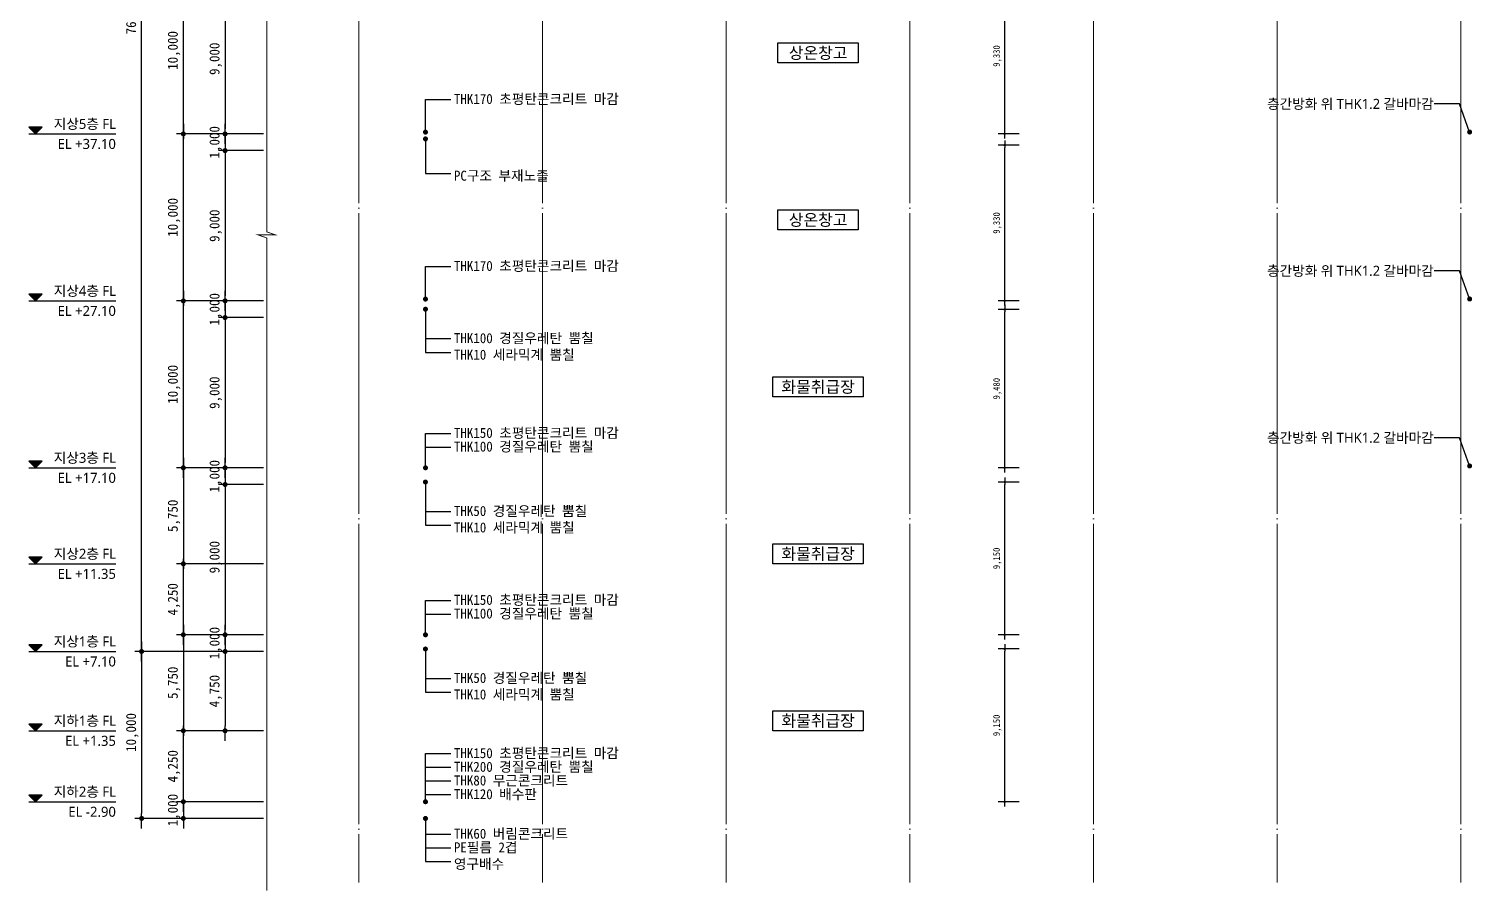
# Model space of a CAD drawing. Header units: inches. Extents: x -1307703 to -645498, y 230939 to 338158.
# Drawn here: x -1139686 to -1053233, y 231854 to 283499 of the extents above; entities that cross this region are included whole.
import ezdxf
from ezdxf.enums import TextEntityAlignment as Align

# ---------------------------------------------------------------- set-up
doc = ezdxf.new("R2010")
doc.units = ezdxf.units.IN
doc.header["$MEASUREMENT"] = 0
doc.linetypes.add('CEN', pattern=[62, 60, -1, 0, -1])
doc.layers.get('0').update_dxf_attribs({"linetype": 'CONTINUOUS'})
for name, color, linetype, lineweight in [('A-CNTL', 1, 'CEN', 15), ('A-DIMS', 7, 'CONTINUOUS', 25), ('A-MKXS-LEAD', 7, 'CONTINUOUS', 25), ('A-MKXS-TEXT1', 3, 'CONTINUOUS', 25), ('A-MKXX-NAME', 3, 'CONTINUOUS', 25), ('A-MKXX-SYMB', 7, 'CONTINUOUS', 25), ('A-XXXX-SYMB', 7, 'CONTINUOUS', 25), ('A-XXXX-TXT2', 3, 'CONTINUOUS', 25)]:
    doc.layers.add(name, color=color, linetype=linetype, lineweight=lineweight)
doc.layers.add('AA-MARK', color=1, linetype='CONTINUOUS')
doc.styles.add('HY울릉도L', font='')
doc.styles.add('돋움체', font='')
doc.styles.add('맑은고딕', font='malgun.ttf')
doc.styles.get('HY울릉도L').set_extended_font_data('HYwulM')
doc.styles.get('돋움체').set_extended_font_data('DotumChe')
doc.dimstyles.new('CDIM', dxfattribs={"dimtxt": 3, "dimasz": 1.5, "dimexe": 2, "dimexo": 1, "dimgap": 1, "dimtad": 1, "dimdec": 0, "dimrnd": 0.5, "dimzin": 0, "dimdsep": 32, "dimlunit": 6, "dimtxsty": 'HY울릉도L', "dimblk1": '_CIDOT', "dimblk2": '_CIDOT', "dimsah": 1, "dimcen": 5.5, "dimclrd": 2, "dimclre": 2, "dimclrt": 7, "dimadec": 0, "dimazin": 0, "dimtfac": 1, "dimtdec": 0, "dimtix": 1, "dimtmove": 2, "dimatfit": 1, "dimldrblk": '_CIDOT', "dimfxl": 1, "dimtolj": 1, "dimtzin": 0, "dimlwd": -1, "dimarcsym": 0})

# ---------------------------------------------------------------- blocks, each defined once
blk = doc.blocks.new('_CIDOT')
at = {"color": 0, "linetype": 'ByBlock'}
blk.add_line((2, 0), (-1, 0), dxfattribs=at)
at = {"color": 0, "linetype": 'ByBlock', "const_width": 0.5}
blk.add_lwpolyline([(-0.25, 0, 1), (0.25, 0, 1)], format="xyb", close=True, dxfattribs=at)
blk = doc.blocks.new('*D85')
at = {"layer": 'A-DIMS', "lineweight": -2, "transparency": 16777216}
for p, q in [((-1125633, 247208), (-1130833, 247208)), ((-1125633, 241458), (-1130833, 241458))]:
    blk.add_line(p, q, dxfattribs=at)
at = {"layer": 'A-DIMS', "transparency": 16777216}
blk.add_line((-1130433, 246908), (-1130433, 241758), dxfattribs=at)
at = {"layer": 'A-DIMS', "transparency": 16777216, "xscale": 300, "yscale": 300, "zscale": 300}
for p, rotation in [((-1130433, 247208), 90), ((-1130433, 241458), 270)]:
    blk.add_blockref('_CIDOT', p, dxfattribs=dict(at, rotation=rotation))
at = {"layer": 'A-DIMS', "color": 3, "transparency": 16777216, "insert": (-1130990, 244333), "char_height": 600, "attachment_point": 5, "rotation": 90, "style": '돋움체'}
blk.add_mtext('\\A1;5,750', dxfattribs=at)
blk = doc.blocks.new('*D86')
at = {"layer": 'A-DIMS', "lineweight": -2, "transparency": 16777216}
for p, q in [((-1125633, 251458), (-1130833, 251458)), ((-1125633, 247208), (-1130833, 247208))]:
    blk.add_line(p, q, dxfattribs=at)
at = {"layer": 'A-DIMS', "transparency": 16777216}
blk.add_line((-1130433, 247508), (-1130433, 251158), dxfattribs=at)
at = {"layer": 'A-DIMS', "transparency": 16777216, "xscale": 300, "yscale": 300, "zscale": 300}
for p, rotation in [((-1130433, 251458), 90), ((-1130433, 247208), 270)]:
    blk.add_blockref('_CIDOT', p, dxfattribs=dict(at, rotation=rotation))
at = {"layer": 'A-DIMS', "color": 3, "transparency": 16777216, "insert": (-1130990, 249333), "char_height": 600, "attachment_point": 5, "rotation": 90, "style": '돋움체'}
blk.add_mtext('\\A1;4,250', dxfattribs=at)
blk = doc.blocks.new('*D87')
at = {"layer": 'A-DIMS', "lineweight": -2, "transparency": 16777216}
for p, q in [((-1125633, 267208), (-1130833, 267208)), ((-1125633, 257208), (-1130833, 257208))]:
    blk.add_line(p, q, dxfattribs=at)
at = {"layer": 'A-DIMS', "transparency": 16777216}
blk.add_line((-1130433, 257508), (-1130433, 266908), dxfattribs=at)
at = {"layer": 'A-DIMS', "transparency": 16777216, "xscale": 300, "yscale": 300, "zscale": 300}
for p, rotation in [((-1130433, 267208), 90), ((-1130433, 257208), 270)]:
    blk.add_blockref('_CIDOT', p, dxfattribs=dict(at, rotation=rotation))
at = {"layer": 'A-DIMS', "color": 3, "transparency": 16777216, "insert": (-1130990, 262208), "char_height": 600, "attachment_point": 5, "rotation": 90, "style": '돋움체'}
blk.add_mtext('\\A1;10,000', dxfattribs=at)
blk = doc.blocks.new('*D88')
at = {"layer": 'A-DIMS', "lineweight": -2, "transparency": 16777216}
for p, q in [((-1125633, 277208), (-1130833, 277208)), ((-1125633, 267208), (-1130833, 267208))]:
    blk.add_line(p, q, dxfattribs=at)
at = {"layer": 'A-DIMS', "transparency": 16777216}
blk.add_line((-1130433, 267508), (-1130433, 276908), dxfattribs=at)
at = {"layer": 'A-DIMS', "transparency": 16777216, "xscale": 300, "yscale": 300, "zscale": 300}
for p, rotation in [((-1130433, 277208), 90), ((-1130433, 267208), 270)]:
    blk.add_blockref('_CIDOT', p, dxfattribs=dict(at, rotation=rotation))
at = {"layer": 'A-DIMS', "color": 3, "transparency": 16777216, "insert": (-1130990, 272208), "char_height": 600, "attachment_point": 5, "rotation": 90, "style": '돋움체'}
blk.add_mtext('\\A1;10,000', dxfattribs=at)
blk = doc.blocks.new('*D89')
at = {"layer": 'A-DIMS', "lineweight": -2, "transparency": 16777216}
for p, q in [((-1125633, 287208), (-1130833, 287208)), ((-1125633, 277208), (-1130833, 277208))]:
    blk.add_line(p, q, dxfattribs=at)
at = {"layer": 'A-DIMS', "transparency": 16777216}
blk.add_line((-1130433, 277508), (-1130433, 286908), dxfattribs=at)
at = {"layer": 'A-DIMS', "transparency": 16777216, "xscale": 300, "yscale": 300, "zscale": 300}
for p, rotation in [((-1130433, 287208), 90), ((-1130433, 277208), 270)]:
    blk.add_blockref('_CIDOT', p, dxfattribs=dict(at, rotation=rotation))
at = {"layer": 'A-DIMS', "color": 3, "transparency": 16777216, "insert": (-1130990, 282208), "char_height": 600, "attachment_point": 5, "rotation": 90, "style": '돋움체'}
blk.add_mtext('\\A1;10,000', dxfattribs=at)
blk = doc.blocks.new('*D92')
at = {"layer": 'A-DIMS', "lineweight": -2, "transparency": 16777216}
for p, q in [((-1125633, 322458), (-1133333, 322458)), ((-1125633, 246208), (-1133333, 246208))]:
    blk.add_line(p, q, dxfattribs=at)
at = {"layer": 'A-DIMS', "transparency": 16777216}
blk.add_line((-1132933, 246508), (-1132933, 322158), dxfattribs=at)
at = {"layer": 'A-DIMS', "transparency": 16777216, "xscale": 300, "yscale": 300, "zscale": 300}
for p, rotation in [((-1132933, 322458), 90), ((-1132933, 246208), 270)]:
    blk.add_blockref('_CIDOT', p, dxfattribs=dict(at, rotation=rotation))
at = {"layer": 'A-DIMS', "color": 3, "transparency": 16777216, "insert": (-1133490, 284333), "char_height": 600, "attachment_point": 5, "rotation": 90, "style": '돋움체'}
blk.add_mtext('\\A1;76,250', dxfattribs=at)
blk = doc.blocks.new('*D67')
at = {"layer": 'A-DIMS', "lineweight": -2, "transparency": 16777216}
for p, q in [((-1125633, 257208), (-1130833, 257208)), ((-1125633, 251458), (-1130833, 251458))]:
    blk.add_line(p, q, dxfattribs=at)
at = {"layer": 'A-DIMS', "transparency": 16777216}
blk.add_line((-1130433, 256908), (-1130433, 251758), dxfattribs=at)
at = {"layer": 'A-DIMS', "transparency": 16777216, "xscale": 300, "yscale": 300, "zscale": 300}
for p, rotation in [((-1130433, 257208), 90), ((-1130433, 251458), 270)]:
    blk.add_blockref('_CIDOT', p, dxfattribs=dict(at, rotation=rotation))
at = {"layer": 'A-DIMS', "color": 3, "transparency": 16777216, "insert": (-1130990, 254333), "char_height": 600, "attachment_point": 5, "rotation": 90, "style": '돋움체'}
blk.add_mtext('\\A1;5,750', dxfattribs=at)
blk = doc.blocks.new('*D68')
at = {"layer": 'A-DIMS', "lineweight": -2, "transparency": 16777216}
for p, q in [((-1125633, 241458), (-1130833, 241458)), ((-1125633, 237208), (-1130833, 237208))]:
    blk.add_line(p, q, dxfattribs=at)
at = {"layer": 'A-DIMS', "transparency": 16777216}
blk.add_line((-1130433, 237508), (-1130433, 241158), dxfattribs=at)
at = {"layer": 'A-DIMS', "transparency": 16777216, "xscale": 300, "yscale": 300, "zscale": 300}
for p, rotation in [((-1130433, 241458), 90), ((-1130433, 237208), 270)]:
    blk.add_blockref('_CIDOT', p, dxfattribs=dict(at, rotation=rotation))
at = {"layer": 'A-DIMS', "color": 3, "transparency": 16777216, "insert": (-1130990, 239333), "char_height": 600, "attachment_point": 5, "rotation": 90, "style": '돋움체'}
blk.add_mtext('\\A1;4,250', dxfattribs=at)
blk = doc.blocks.new('*D69')
at = {"layer": 'A-DIMS', "transparency": 16777216}
for p, q in [((-1130433, 237508), (-1130433, 237808)), ((-1130433, 237208), (-1130433, 236208)), ((-1130433, 235908), (-1130433, 235608))]:
    blk.add_line(p, q, dxfattribs=at)
at = {"layer": 'A-DIMS', "lineweight": -2, "transparency": 16777216}
for p, q in [((-1125633, 237208), (-1130833, 237208)), ((-1125633, 236208), (-1130833, 236208))]:
    blk.add_line(p, q, dxfattribs=at)
at = {"layer": 'A-DIMS', "transparency": 16777216, "xscale": 300, "yscale": 300, "zscale": 300}
for p, rotation in [((-1130433, 237208), 270), ((-1130433, 236208), 90)]:
    blk.add_blockref('_CIDOT', p, dxfattribs=dict(at, rotation=rotation))
at = {"layer": 'A-DIMS', "color": 3, "transparency": 16777216, "insert": (-1130990, 236708), "char_height": 600, "attachment_point": 5, "rotation": 90, "style": '돋움체'}
blk.add_mtext('\\A1;1,000', dxfattribs=at)
blk = doc.blocks.new('*D70')
at = {"layer": 'A-DIMS', "lineweight": -2, "transparency": 16777216}
for p, q in [((-1125633, 246208), (-1133333, 246208)), ((-1125633, 236208), (-1133333, 236208))]:
    blk.add_line(p, q, dxfattribs=at)
at = {"layer": 'A-DIMS', "transparency": 16777216}
blk.add_line((-1132933, 245908), (-1132933, 236508), dxfattribs=at)
at = {"layer": 'A-DIMS', "transparency": 16777216, "xscale": 300, "yscale": 300, "zscale": 300}
for p, rotation in [((-1132933, 246208), 90), ((-1132933, 236208), 270)]:
    blk.add_blockref('_CIDOT', p, dxfattribs=dict(at, rotation=rotation))
at = {"layer": 'A-DIMS', "color": 3, "transparency": 16777216, "insert": (-1133490, 241358), "char_height": 600, "attachment_point": 5, "rotation": 90, "style": '돋움체'}
blk.add_mtext('\\A1;10,000', dxfattribs=at)
blk = doc.blocks.new('*D80')
at = {"layer": 'A-DIMS', "lineweight": -2, "transparency": 16777216}
for p, q in [((-1125633, 286208), (-1128333, 286208)), ((-1125633, 277208), (-1128333, 277208))]:
    blk.add_line(p, q, dxfattribs=at)
at = {"layer": 'A-DIMS', "transparency": 16777216}
blk.add_line((-1127933, 285908), (-1127933, 277508), dxfattribs=at)
at = {"layer": 'A-DIMS', "transparency": 16777216, "xscale": 300, "yscale": 300, "zscale": 300}
for p, rotation in [((-1127933, 286208), 90), ((-1127933, 277208), 270)]:
    blk.add_blockref('_CIDOT', p, dxfattribs=dict(at, rotation=rotation))
at = {"layer": 'A-DIMS', "color": 3, "transparency": 16777216, "insert": (-1128490, 281708), "char_height": 600, "attachment_point": 5, "rotation": 90, "style": '돋움체'}
blk.add_mtext('\\A1;9,000', dxfattribs=at)
blk = doc.blocks.new('*D81')
at = {"layer": 'A-DIMS', "transparency": 16777216}
for p, q in [((-1127933, 277508), (-1127933, 277808)), ((-1127933, 277208), (-1127933, 276208)), ((-1127933, 275908), (-1127933, 275608))]:
    blk.add_line(p, q, dxfattribs=at)
at = {"layer": 'A-DIMS', "lineweight": -2, "transparency": 16777216}
for p, q in [((-1125633, 277208), (-1128333, 277208)), ((-1125633, 276208), (-1128333, 276208))]:
    blk.add_line(p, q, dxfattribs=at)
at = {"layer": 'A-DIMS', "transparency": 16777216, "xscale": 300, "yscale": 300, "zscale": 300}
for p, rotation in [((-1127933, 277208), 270), ((-1127933, 276208), 90)]:
    blk.add_blockref('_CIDOT', p, dxfattribs=dict(at, rotation=rotation))
at = {"layer": 'A-DIMS', "color": 3, "transparency": 16777216, "insert": (-1128490, 276708), "char_height": 600, "attachment_point": 5, "rotation": 90, "style": '돋움체'}
blk.add_mtext('\\A1;1,000', dxfattribs=at)
blk = doc.blocks.new('*D82')
at = {"layer": 'A-DIMS', "lineweight": -2, "transparency": 16777216}
for p, q in [((-1125633, 276208), (-1128333, 276208)), ((-1125633, 267208), (-1128333, 267208))]:
    blk.add_line(p, q, dxfattribs=at)
at = {"layer": 'A-DIMS', "transparency": 16777216}
blk.add_line((-1127933, 275908), (-1127933, 267508), dxfattribs=at)
at = {"layer": 'A-DIMS', "transparency": 16777216, "xscale": 300, "yscale": 300, "zscale": 300}
for p, rotation in [((-1127933, 276208), 90), ((-1127933, 267208), 270)]:
    blk.add_blockref('_CIDOT', p, dxfattribs=dict(at, rotation=rotation))
at = {"layer": 'A-DIMS', "color": 3, "transparency": 16777216, "insert": (-1128490, 271708), "char_height": 600, "attachment_point": 5, "rotation": 90, "style": '돋움체'}
blk.add_mtext('\\A1;9,000', dxfattribs=at)
blk = doc.blocks.new('*D83')
at = {"layer": 'A-DIMS', "lineweight": -2, "transparency": 16777216}
for p, q in [((-1125633, 267208), (-1128333, 267208)), ((-1125633, 266208), (-1128333, 266208))]:
    blk.add_line(p, q, dxfattribs=at)
at = {"layer": 'A-DIMS', "transparency": 16777216}
for p, q in [((-1127933, 267508), (-1127933, 267808)), ((-1127933, 267208), (-1127933, 266208)), ((-1127933, 265908), (-1127933, 265608))]:
    blk.add_line(p, q, dxfattribs=at)
at = {"layer": 'A-DIMS', "transparency": 16777216, "xscale": 300, "yscale": 300, "zscale": 300}
for p, rotation in [((-1127933, 267208), 270), ((-1127933, 266208), 90)]:
    blk.add_blockref('_CIDOT', p, dxfattribs=dict(at, rotation=rotation))
at = {"layer": 'A-DIMS', "color": 3, "transparency": 16777216, "insert": (-1128490, 266708), "char_height": 600, "attachment_point": 5, "rotation": 90, "style": '돋움체'}
blk.add_mtext('\\A1;1,000', dxfattribs=at)
blk = doc.blocks.new('*D84')
at = {"layer": 'A-DIMS', "lineweight": -2, "transparency": 16777216}
for p, q in [((-1125633, 266208), (-1128333, 266208)), ((-1125633, 257208), (-1128333, 257208))]:
    blk.add_line(p, q, dxfattribs=at)
at = {"layer": 'A-DIMS', "transparency": 16777216}
blk.add_line((-1127933, 265908), (-1127933, 257508), dxfattribs=at)
at = {"layer": 'A-DIMS', "transparency": 16777216, "xscale": 300, "yscale": 300, "zscale": 300}
for p, rotation in [((-1127933, 266208), 90), ((-1127933, 257208), 270)]:
    blk.add_blockref('_CIDOT', p, dxfattribs=dict(at, rotation=rotation))
at = {"layer": 'A-DIMS', "color": 3, "transparency": 16777216, "insert": (-1128490, 261708), "char_height": 600, "attachment_point": 5, "rotation": 90, "style": '돋움체'}
blk.add_mtext('\\A1;9,000', dxfattribs=at)
blk = doc.blocks.new('*D71')
at = {"layer": 'A-DIMS', "transparency": 16777216}
for p, q in [((-1127933, 257508), (-1127933, 257808)), ((-1127933, 257208), (-1127933, 256208)), ((-1127933, 255908), (-1127933, 255608))]:
    blk.add_line(p, q, dxfattribs=at)
at = {"layer": 'A-DIMS', "lineweight": -2, "transparency": 16777216}
for p, q in [((-1125633, 257208), (-1128333, 257208)), ((-1125633, 256208), (-1128333, 256208))]:
    blk.add_line(p, q, dxfattribs=at)
at = {"layer": 'A-DIMS', "transparency": 16777216, "xscale": 300, "yscale": 300, "zscale": 300}
for p, rotation in [((-1127933, 257208), 270), ((-1127933, 256208), 90)]:
    blk.add_blockref('_CIDOT', p, dxfattribs=dict(at, rotation=rotation))
at = {"layer": 'A-DIMS', "color": 3, "transparency": 16777216, "insert": (-1128490, 256708), "char_height": 600, "attachment_point": 5, "rotation": 90, "style": '돋움체'}
blk.add_mtext('\\A1;1,000', dxfattribs=at)
blk = doc.blocks.new('*D72')
at = {"layer": 'A-DIMS', "lineweight": -2, "transparency": 16777216}
for p, q in [((-1125633, 256208), (-1128333, 256208)), ((-1125633, 247208), (-1128333, 247208))]:
    blk.add_line(p, q, dxfattribs=at)
at = {"layer": 'A-DIMS', "transparency": 16777216}
blk.add_line((-1127933, 255908), (-1127933, 247508), dxfattribs=at)
at = {"layer": 'A-DIMS', "transparency": 16777216, "xscale": 300, "yscale": 300, "zscale": 300}
for p, rotation in [((-1127933, 256208), 90), ((-1127933, 247208), 270)]:
    blk.add_blockref('_CIDOT', p, dxfattribs=dict(at, rotation=rotation))
at = {"layer": 'A-DIMS', "color": 3, "transparency": 16777216, "insert": (-1128490, 251858), "char_height": 600, "attachment_point": 5, "rotation": 90, "style": '돋움체'}
blk.add_mtext('\\A1;9,000', dxfattribs=at)
blk = doc.blocks.new('*D73')
at = {"layer": 'A-DIMS', "transparency": 16777216}
for p, q in [((-1127933, 247508), (-1127933, 247808)), ((-1127933, 247208), (-1127933, 246208)), ((-1127933, 245908), (-1127933, 245608))]:
    blk.add_line(p, q, dxfattribs=at)
at = {"layer": 'A-DIMS', "lineweight": -2, "transparency": 16777216}
for p, q in [((-1125633, 247208), (-1128333, 247208)), ((-1125633, 246208), (-1128333, 246208))]:
    blk.add_line(p, q, dxfattribs=at)
at = {"layer": 'A-DIMS', "transparency": 16777216, "xscale": 300, "yscale": 300, "zscale": 300}
for p, rotation in [((-1127933, 247208), 270), ((-1127933, 246208), 90)]:
    blk.add_blockref('_CIDOT', p, dxfattribs=dict(at, rotation=rotation))
at = {"layer": 'A-DIMS', "color": 3, "transparency": 16777216, "insert": (-1128490, 246708), "char_height": 600, "attachment_point": 5, "rotation": 90, "style": '돋움체'}
blk.add_mtext('\\A1;1,000', dxfattribs=at)
blk = doc.blocks.new('*D74')
at = {"layer": 'A-DIMS', "lineweight": -2, "transparency": 16777216}
for p, q in [((-1125633, 246208), (-1128333, 246208)), ((-1125633, 241458), (-1128333, 241458))]:
    blk.add_line(p, q, dxfattribs=at)
at = {"layer": 'A-DIMS', "transparency": 16777216}
blk.add_line((-1127933, 245908), (-1127933, 241758), dxfattribs=at)
at = {"layer": 'A-DIMS', "transparency": 16777216, "xscale": 300, "yscale": 300, "zscale": 300}
for p, rotation in [((-1127933, 246208), 90), ((-1127933, 241458), 270)]:
    blk.add_blockref('_CIDOT', p, dxfattribs=dict(at, rotation=rotation))
at = {"layer": 'A-DIMS', "color": 3, "transparency": 16777216, "insert": (-1128490, 243833), "char_height": 600, "attachment_point": 5, "rotation": 90, "style": '돋움체'}
blk.add_mtext('\\A1;4,750', dxfattribs=at)
blk = doc.blocks.new('*D197')
at = {"layer": 'A-DIMS', "lineweight": -2, "transparency": 16777216}
for p, q in [((-1080363, 286538), (-1081634, 286538)), ((-1080363, 277208), (-1081634, 277208))]:
    blk.add_line(p, q, dxfattribs=at)
at = {"layer": 'A-DIMS', "transparency": 16777216}
blk.add_line((-1081234, 277348), (-1081234, 286398), dxfattribs=at)
at = {"layer": 'A-DIMS', "transparency": 16777216, "xscale": 140, "yscale": 140, "zscale": 140}
for p, rotation in [((-1081234, 286538), 90), ((-1081234, 277208), 270)]:
    blk.add_blockref('_CIDOT', p, dxfattribs=dict(at, rotation=rotation))
at = {"layer": 'A-DIMS', "color": 3, "transparency": 16777216, "insert": (-1081672, 281873), "char_height": 400, "attachment_point": 5, "rotation": 90, "style": '돋움체'}
blk.add_mtext('\\A1;9,330', dxfattribs=at)
blk = doc.blocks.new('*D198')
at = {"layer": 'A-DIMS', "lineweight": -2, "transparency": 16777216}
for p, q in [((-1080363, 276538), (-1081634, 276538)), ((-1080363, 267208), (-1081634, 267208))]:
    blk.add_line(p, q, dxfattribs=at)
at = {"layer": 'A-DIMS', "transparency": 16777216}
blk.add_line((-1081234, 267348), (-1081234, 276398), dxfattribs=at)
at = {"layer": 'A-DIMS', "transparency": 16777216, "xscale": 140, "yscale": 140, "zscale": 140}
for p, rotation in [((-1081234, 276538), 90), ((-1081234, 267208), 270)]:
    blk.add_blockref('_CIDOT', p, dxfattribs=dict(at, rotation=rotation))
at = {"layer": 'A-DIMS', "color": 3, "transparency": 16777216, "insert": (-1081672, 271873), "char_height": 400, "attachment_point": 5, "rotation": 90, "style": '돋움체'}
blk.add_mtext('\\A1;9,330', dxfattribs=at)
blk = doc.blocks.new('*D199')
at = {"layer": 'A-DIMS', "lineweight": -2, "transparency": 16777216}
for p, q in [((-1080363, 266688), (-1081634, 266688)), ((-1080363, 257208), (-1081634, 257208))]:
    blk.add_line(p, q, dxfattribs=at)
at = {"layer": 'A-DIMS', "transparency": 16777216}
blk.add_line((-1081234, 257348), (-1081234, 266548), dxfattribs=at)
at = {"layer": 'A-DIMS', "transparency": 16777216, "xscale": 140, "yscale": 140, "zscale": 140}
for p, rotation in [((-1081234, 266688), 90), ((-1081234, 257208), 270)]:
    blk.add_blockref('_CIDOT', p, dxfattribs=dict(at, rotation=rotation))
at = {"layer": 'A-DIMS', "color": 3, "transparency": 16777216, "insert": (-1081672, 261948), "char_height": 400, "attachment_point": 5, "rotation": 90, "style": '돋움체'}
blk.add_mtext('\\A1;9,480', dxfattribs=at)
blk = doc.blocks.new('*D200')
at = {"layer": 'A-DIMS', "lineweight": -2, "transparency": 16777216}
for p, q in [((-1080363, 256358), (-1081634, 256358)), ((-1080363, 247208), (-1081634, 247208))]:
    blk.add_line(p, q, dxfattribs=at)
at = {"layer": 'A-DIMS', "transparency": 16777216}
blk.add_line((-1081234, 247348), (-1081234, 256218), dxfattribs=at)
at = {"layer": 'A-DIMS', "transparency": 16777216, "xscale": 140, "yscale": 140, "zscale": 140}
for p, rotation in [((-1081234, 256358), 90), ((-1081234, 247208), 270)]:
    blk.add_blockref('_CIDOT', p, dxfattribs=dict(at, rotation=rotation))
at = {"layer": 'A-DIMS', "color": 3, "transparency": 16777216, "insert": (-1081672, 251783), "char_height": 400, "attachment_point": 5, "rotation": 90, "style": '돋움체'}
blk.add_mtext('\\A1;9,150', dxfattribs=at)
blk = doc.blocks.new('*D201')
at = {"layer": 'A-DIMS', "lineweight": -2, "transparency": 16777216}
for p, q in [((-1080363, 246358), (-1081634, 246358)), ((-1080363, 237208), (-1081634, 237208))]:
    blk.add_line(p, q, dxfattribs=at)
at = {"layer": 'A-DIMS', "transparency": 16777216}
blk.add_line((-1081234, 237348), (-1081234, 246218), dxfattribs=at)
at = {"layer": 'A-DIMS', "transparency": 16777216, "xscale": 140, "yscale": 140, "zscale": 140}
for p, rotation in [((-1081234, 246358), 90), ((-1081234, 237208), 270)]:
    blk.add_blockref('_CIDOT', p, dxfattribs=dict(at, rotation=rotation))
at = {"layer": 'A-DIMS', "color": 3, "transparency": 16777216, "insert": (-1081672, 241783), "char_height": 400, "attachment_point": 5, "rotation": 90, "style": '돋움체'}
blk.add_mtext('\\A1;9,150', dxfattribs=at)

msp = doc.modelspace()

# ---------------------------------------------------------------- hatches: boundary and pattern name
at = {"layer": 'A-XXXX-SYMB'}
for points in [[(-1139286.2, 277208.1), (-1138886.2, 277608.1), (-1139686.2, 277608.1)], [(-1139286.2, 267208.1), (-1138886.2, 267608.1), (-1139686.2, 267608.1)], [(-1139286.2, 257208.1), (-1138886.2, 257608.1), (-1139686.2, 257608.1)], [(-1139286.2, 251458.1), (-1138886.2, 251858.1), (-1139686.2, 251858.1)], [(-1139286.2, 246208.1), (-1138886.2, 246608.1), (-1139686.2, 246608.1)], [(-1139286.2, 241458.1), (-1138886.2, 241858.1), (-1139686.2, 241858.1)], [(-1139286.2, 237208.1), (-1138886.2, 237608.1), (-1139686.2, 237608.1)]]:
    msp.add_hatch(color=256, dxfattribs=at).paths.add_polyline_path(points)

# ---------------------------------------------------------------- linework, layer by layer
at = {"layer": 'A-CNTL', "ltscale": 300}
for p, q in [((-1119912.3, 328258.1), (-1119912.3, 232379.2)), ((-1108912.3, 328258.1), (-1108912.3, 232379.2)), ((-1097912.3, 328258.1), (-1097912.3, 232379.2)), ((-1086912.3, 328258.1), (-1086912.3, 232379.2)), ((-1075912.3, 328258.1), (-1075912.3, 232379.2)), ((-1064912.3, 328258.1), (-1064912.3, 232379.2)), ((-1053912.3, 328258.1), (-1053912.3, 232379.2))]:
    msp.add_line(p, q, dxfattribs=at)
at = {"layer": 'A-MKXS-LEAD'}
for p, q in [((-1115929.4, 277314.9), (-1115929.4, 279271.2)), ((-1115929.4, 279271.2), (-1114412.3, 279271.2)), ((-1053985.3, 279008), (-1055502.4, 279008)), ((-1053382.8, 277320.7), (-1053985.3, 279008)), ((-1115929.4, 276908.1), (-1115929.4, 274844.9)), ((-1115929.4, 274844.9), (-1114412.3, 274844.9)), ((-1115929.4, 267314.9), (-1115929.4, 269271.2)), ((-1115929.4, 269271.2), (-1114412.3, 269271.2)), ((-1053985.3, 269008), (-1055502.4, 269008)), ((-1053382.8, 267320.7), (-1053985.3, 269008)), ((-1115929.4, 266708.1), (-1115929.4, 264125.4)), ((-1115929.4, 264944.9), (-1114412.3, 264944.9)), ((-1115929.4, 264125.4), (-1114412.3, 264125.4)), ((-1115929.4, 257208.1), (-1115929.4, 259271.2)), ((-1115929.4, 259271.2), (-1114412.3, 259271.2)), ((-1053985.3, 259008), (-1055502.4, 259008)), ((-1053382.8, 257320.7), (-1053985.3, 259008)), ((-1115929.4, 258451.7), (-1114412.3, 258451.7)), ((-1115929.4, 256358.1), (-1115929.4, 253775.4)), ((-1115929.4, 254594.9), (-1114412.3, 254594.9)), ((-1115929.4, 253775.4), (-1114412.3, 253775.4)), ((-1115929.4, 247208.1), (-1115929.4, 249271.2)), ((-1115929.4, 249271.2), (-1114412.3, 249271.2)), ((-1115929.4, 248451.7), (-1114412.3, 248451.7)), ((-1115929.4, 246358.1), (-1115929.4, 243775.4)), ((-1115929.4, 244594.9), (-1114412.3, 244594.9)), ((-1115929.4, 243775.4), (-1114412.3, 243775.4)), ((-1115929.4, 237208.1), (-1115929.4, 240090.7)), ((-1115929.4, 240090.7), (-1114412.3, 240090.7)), ((-1115929.4, 239271.2), (-1114412.3, 239271.2)), ((-1115929.4, 238451.7), (-1114412.3, 238451.7)), ((-1115929.4, 237632.2), (-1114412.3, 237632.2)), ((-1115929.4, 236208.1), (-1115929.4, 233625.4)), ((-1115929.4, 235264.4), (-1114412.3, 235264.4)), ((-1115929.4, 234444.9), (-1114412.3, 234444.9)), ((-1115929.4, 233625.4), (-1114412.3, 233625.4))]:
    msp.add_line(p, q, dxfattribs=at)
at = {"layer": 'A-MKXS-LEAD', "const_width": 150}
for points in [[(-1115929.4, 277239.9, -1), (-1115929.4, 277389.9, -1)], [(-1115929.4, 276983.1, 1), (-1115929.4, 276833.1, 1)], [(-1053382.8, 277245.7, 1), (-1053382.8, 277395.7, 1)], [(-1115929.4, 267239.9, -1), (-1115929.4, 267389.9, -1)], [(-1053382.8, 267245.7, 1), (-1053382.8, 267395.7, 1)], [(-1115929.4, 266783.1, 1), (-1115929.4, 266633.1, 1)], [(-1115929.4, 257133.1, -1), (-1115929.4, 257283.1, -1)], [(-1053382.8, 257245.7, 1), (-1053382.8, 257395.7, 1)], [(-1115929.4, 256433.1, 1), (-1115929.4, 256283.1, 1)], [(-1115929.4, 247133.1, -1), (-1115929.4, 247283.1, -1)], [(-1115929.4, 246433.1, 1), (-1115929.4, 246283.1, 1)], [(-1115929.4, 237133.1, -1), (-1115929.4, 237283.1, -1)], [(-1115929.4, 236283.1, 1), (-1115929.4, 236133.1, 1)]]:
    msp.add_lwpolyline(points, format="xyb", close=True, dxfattribs=at)
at = {"layer": 'A-MKXX-SYMB'}
for points in [[(-1090012.3, 281458.1), (-1094812.3, 281458.1), (-1094812.3, 282658.1), (-1090012.3, 282658.1)], [(-1090012.3, 271458.1), (-1094812.3, 271458.1), (-1094812.3, 272658.1), (-1090012.3, 272658.1)], [(-1089712.3, 261458.1), (-1095112.3, 261458.1), (-1095112.3, 262658.1), (-1089712.3, 262658.1)], [(-1089712.3, 251458.1), (-1095112.3, 251458.1), (-1095112.3, 252658.1), (-1089712.3, 252658.1)], [(-1089712.3, 241458.1), (-1095112.3, 241458.1), (-1095112.3, 242658.1), (-1089712.3, 242658.1)]]:
    msp.add_lwpolyline(points, close=True, dxfattribs=at)
at = {"layer": 'A-XXXX-SYMB'}
for p, q in [((-1139686.2, 277608.1), (-1139286.2, 277208.1)), ((-1138886.2, 277608.1), (-1139686.2, 277608.1)), ((-1139286.2, 277208.1), (-1138886.2, 277608.1)), ((-1139686.2, 277208.1), (-1134472.9, 277208.1)), ((-1139686.2, 267608.1), (-1139286.2, 267208.1)), ((-1138886.2, 267608.1), (-1139686.2, 267608.1)), ((-1139686.2, 267208.1), (-1134472.9, 267208.1)), ((-1139286.2, 267208.1), (-1138886.2, 267608.1)), ((-1139686.2, 257608.1), (-1139286.2, 257208.1)), ((-1138886.2, 257608.1), (-1139686.2, 257608.1)), ((-1139686.2, 257208.1), (-1134472.9, 257208.1)), ((-1139286.2, 257208.1), (-1138886.2, 257608.1)), ((-1139686.2, 251858.1), (-1139286.2, 251458.1)), ((-1138886.2, 251858.1), (-1139686.2, 251858.1)), ((-1139286.2, 251458.1), (-1138886.2, 251858.1)), ((-1139686.2, 251458.1), (-1134472.9, 251458.1)), ((-1139686.2, 246608.1), (-1139286.2, 246208.1)), ((-1138886.2, 246608.1), (-1139686.2, 246608.1)), ((-1139286.2, 246208.1), (-1138886.2, 246608.1)), ((-1139686.2, 246208.1), (-1134472.9, 246208.1)), ((-1139686.2, 241858.1), (-1139286.2, 241458.1)), ((-1138886.2, 241858.1), (-1139686.2, 241858.1)), ((-1139686.2, 241458.1), (-1134472.9, 241458.1)), ((-1139286.2, 241458.1), (-1138886.2, 241858.1)), ((-1139686.2, 237608.1), (-1139286.2, 237208.1)), ((-1138886.2, 237608.1), (-1139686.2, 237608.1)), ((-1139686.2, 237208.1), (-1134472.9, 237208.1)), ((-1139286.2, 237208.1), (-1138886.2, 237608.1))]:
    msp.add_line(p, q, dxfattribs=at)
at = {"layer": 'AA-MARK', "const_width": 50}
msp.add_lwpolyline([(-1125432.2, 231879.2), (-1125432.2, 270975.5), (-1125954, 271158.1), (-1124911.7, 271158.1), (-1125432.8, 271340.6), (-1125432.8, 328258.1)], dxfattribs=at)

# ---------------------------------------------------------------- texts
at = {"layer": 'A-MKXS-TEXT1', "style": '돋움체'}
for s, p in [('THK170 초평탄콘크리트 마감', (-1114225.9, 279301.7)), ('PC구조 부재노출', (-1114225.9, 274705.2)), ('THK170 초평탄콘크리트 마감', (-1114225.9, 269301.7)), ('THK100 경질우레탄 뿜칠', (-1114225.9, 264975.4)), ('THK10 세라믹계 뿜칠', (-1114225.9, 263985.7)), ('THK150 초평탄콘크리트 마감', (-1114225.9, 259301.7)), ('THK100 경질우레탄 뿜칠', (-1114225.9, 258482.2)), ('THK50 경질우레탄 뿜칠', (-1114225.9, 254625.4)), ('THK10 세라믹계 뿜칠', (-1114225.9, 253635.7)), ('THK150 초평탄콘크리트 마감', (-1114225.9, 249301.7)), ('THK100 경질우레탄 뿜칠', (-1114225.9, 248482.2)), ('THK50 경질우레탄 뿜칠', (-1114225.9, 244625.4)), ('THK10 세라믹계 뿜칠', (-1114225.9, 243635.7)), ('THK150 초평탄콘크리트 마감', (-1114225.9, 240121.2)), ('THK200 경질우레탄 뿜칠', (-1114225.9, 239301.7)), ('THK80 무근콘크리트', (-1114225.9, 238482.2)), ('THK120 배수판', (-1114225.9, 237662.7)), ('THK60 버림콘크리트', (-1114225.9, 235294.9)), ('PE필름 2겹', (-1114225.9, 234475.4)), ('영구배수', (-1114225.9, 233485.7))]:
    msp.add_text(s, height=600, dxfattribs=at).set_placement(p, align=Align.MIDDLE_LEFT)
at = {"layer": 'A-MKXS-TEXT1', "style": '맑은고딕'}
for p in [(-1055529.7, 279008), (-1055529.7, 269008), (-1055529.7, 259008)]:
    msp.add_text('층간방화 위 THK1.2 갈바마감', height=600, dxfattribs=at).set_placement(p, align=Align.MIDDLE_RIGHT)
at = {"layer": 'A-MKXX-NAME', "style": '맑은고딕'}
for s, p in [('상온창고', (-1092412.3, 282058.1)), ('상온창고', (-1092412.3, 272058.1)), ('화물취급장', (-1092412.3, 262058.1)), ('화물취급장', (-1092412.3, 252058.1)), ('화물취급장', (-1092412.3, 242058.1))]:
    msp.add_text(s, height=700, dxfattribs=at).set_placement(p, align=Align.MIDDLE_CENTER)
at = {"layer": 'A-XXXX-TXT2', "style": '맑은고딕'}
for s, p in [('지상5층 FL', (-1134472.9, 277808.1)), ('EL +37.10', (-1134472.9, 276608.1)), ('지상4층 FL', (-1134472.9, 267808.1)), ('EL +27.10', (-1134472.9, 266608.1)), ('지상3층 FL', (-1134472.9, 257808.1)), ('EL +17.10', (-1134472.9, 256608.1)), ('지상2층 FL', (-1134472.9, 252058.1)), ('EL +11.35', (-1134472.9, 250858.1)), ('지상1층 FL', (-1134472.9, 246808.1)), ('EL +7.10', (-1134472.9, 245608.1)), ('지하1층 FL', (-1134472.9, 242058.1)), ('EL +1.35', (-1134472.9, 240858.1)), ('지하2층 FL', (-1134472.9, 237808.1)), ('EL -2.90', (-1134472.9, 236608.1))]:
    msp.add_text(s, height=600, dxfattribs=at).set_placement(p, align=Align.MIDDLE_RIGHT)

# ---------------------------------------------------------------- dimensions: what is measured, and where the dimension line sits
at = {"layer": 'A-DIMS'}
for base, p1, p2, angle, override, picture, middle in [((-1132932.8, 322458.1), (-1125432.8, 246208.1), (-1125432.8, 322458.1), 90, {"dimscale": 200, "dimtxsty": '돋움체', "dimclrd": 256, "dimclre": 256, "dimclrt": 3}, '*D92', (-1133490, 284333.1)), ((-1130432.8, 287208.1), (-1125432.8, 277208.1), (-1125432.8, 287208.1), 90, {"dimscale": 200, "dimtxsty": '돋움체', "dimclrd": 256, "dimclre": 256, "dimclrt": 3}, '*D89', (-1130990, 282208.1)), ((-1127932.8, 277208.1), (-1125432.8, 286208.1), (-1125432.8, 277208.1), 90, {"dimscale": 200, "dimtxsty": '돋움체', "dimclrd": 256, "dimclre": 256, "dimclrt": 3}, '*D80', (-1128490, 281708.1)), ((-1081233.5, 286538.1), (-1080163, 277208.1), (-1080163, 286538.1), 270, {"dimscale": 200, "dimtxt": 2, "dimasz": 0.7, "dimtxsty": '돋움체', "dimclrd": 256, "dimclre": 256, "dimclrt": 3}, '*D197', (-1081671.6, 281873.1)), ((-1130432.8, 277208.1), (-1125432.8, 267208.1), (-1125432.8, 277208.1), 90, {"dimscale": 200, "dimtxsty": '돋움체', "dimclrd": 256, "dimclre": 256, "dimclrt": 3}, '*D88', (-1130990, 272208.1)), ((-1127932.8, 276208.1), (-1125432.8, 277208.1), (-1125432.8, 276208.1), 90, {"dimscale": 200, "dimtxsty": '돋움체', "dimclrd": 256, "dimclre": 256, "dimclrt": 3}, '*D81', (-1128490, 276708.1)), ((-1127932.8, 267208.1), (-1125432.8, 276208.1), (-1125432.8, 267208.1), 90, {"dimscale": 200, "dimtxsty": '돋움체', "dimclrd": 256, "dimclre": 256, "dimclrt": 3}, '*D82', (-1128490, 271708.1)), ((-1081233.5, 276538.1), (-1080163, 267208.1), (-1080163, 276538.1), 270, {"dimscale": 200, "dimtxt": 2, "dimasz": 0.7, "dimtxsty": '돋움체', "dimclrd": 256, "dimclre": 256, "dimclrt": 3}, '*D198', (-1081671.6, 271873.1)), ((-1130432.8, 267208.1), (-1125432.8, 257208.1), (-1125432.8, 267208.1), 90, {"dimscale": 200, "dimtxsty": '돋움체', "dimclrd": 256, "dimclre": 256, "dimclrt": 3}, '*D87', (-1130990, 262208.1)), ((-1127932.8, 266208.1), (-1125432.8, 267208.1), (-1125432.8, 266208.1), 90, {"dimscale": 200, "dimtxsty": '돋움체', "dimclrd": 256, "dimclre": 256, "dimclrt": 3}, '*D83', (-1128490, 266708.1)), ((-1127932.8, 257208.1), (-1125432.8, 266208.1), (-1125432.8, 257208.1), 90, {"dimscale": 200, "dimtxsty": '돋움체', "dimclrd": 256, "dimclre": 256, "dimclrt": 3}, '*D84', (-1128490, 261708.1)), ((-1081233.5, 266688.1), (-1080163, 257208.1), (-1080163, 266688.1), 270, {"dimscale": 200, "dimtxt": 2, "dimasz": 0.7, "dimtxsty": '돋움체', "dimclrd": 256, "dimclre": 256, "dimclrt": 3}, '*D199', (-1081671.6, 261948.1)), ((-1130432.8, 251458.1), (-1125432.8, 257208.1), (-1125432.8, 251458.1), 270, {"dimscale": 200, "dimtxsty": '돋움체', "dimclrd": 256, "dimclre": 256, "dimclrt": 3}, '*D67', (-1130990, 254333.1)), ((-1127932.8, 256208.1), (-1125432.8, 257208.1), (-1125432.8, 256208.1), 90, {"dimscale": 200, "dimtxsty": '돋움체', "dimclrd": 256, "dimclre": 256, "dimclrt": 3}, '*D71', (-1128490, 256708.1)), ((-1081233.5, 256358.1), (-1080163, 247208.1), (-1080163, 256358.1), 270, {"dimscale": 200, "dimtxt": 2, "dimasz": 0.7, "dimtxsty": '돋움체', "dimclrd": 256, "dimclre": 256, "dimclrt": 3}, '*D200', (-1081671.6, 251783.1)), ((-1130432.8, 251458.1), (-1125432.8, 247208.1), (-1125432.8, 251458.1), 90, {"dimscale": 200, "dimtxsty": '돋움체', "dimclrd": 256, "dimclre": 256, "dimclrt": 3}, '*D86', (-1130990, 249333.1)), ((-1130432.8, 241458.1), (-1125432.8, 247208.1), (-1125432.8, 241458.1), 90, {"dimscale": 200, "dimtxsty": '돋움체', "dimclrd": 256, "dimclre": 256, "dimclrt": 3}, '*D85', (-1130990, 244333.1)), ((-1127932.8, 246208.1), (-1125432.8, 247208.1), (-1125432.8, 246208.1), 90, {"dimscale": 200, "dimtxsty": '돋움체', "dimclrd": 256, "dimclre": 256, "dimclrt": 3}, '*D73', (-1128490, 246708.1)), ((-1127932.8, 241458.1), (-1125432.8, 246208.1), (-1125432.8, 241458.1), 90, {"dimscale": 200, "dimtxsty": '돋움체', "dimclrd": 256, "dimclre": 256, "dimclrt": 3}, '*D74', (-1128490, 243833.1)), ((-1081233.5, 246358.1), (-1080163, 237208.1), (-1080163, 246358.1), 270, {"dimscale": 200, "dimtxt": 2, "dimasz": 0.7, "dimtxsty": '돋움체', "dimclrd": 256, "dimclre": 256, "dimclrt": 3}, '*D201', (-1081671.6, 241783.1)), ((-1130432.8, 241458.1), (-1125432.8, 237208.1), (-1125432.8, 241458.1), 270, {"dimscale": 200, "dimtxsty": '돋움체', "dimclrd": 256, "dimclre": 256, "dimclrt": 3}, '*D68', (-1130990, 239333.1)), ((-1130432.8, 236208.1), (-1125432.8, 237208.1), (-1125432.8, 236208.1), 90, {"dimscale": 200, "dimtxsty": '돋움체', "dimclrd": 256, "dimclre": 256, "dimclrt": 3}, '*D69', (-1130990, 236708.1))]:
    dim = msp.add_linear_dim(base=base, p1=p1, p2=p2, angle=angle, dimstyle='CDIM', override=override, dxfattribs=at)
    dim.commit()
    dim.dimension.update_dxf_attribs({"geometry": picture, "text_midpoint": middle})
for base, p1, p2, angle, picture, middle in [((-1127932.8, 247208.1), (-1125432.8, 256208.1), (-1125432.8, 247208.1), 90, '*D72', (-1128490, 251858.1)), ((-1132932.8, 236208.1), (-1125432.8, 246208.1), (-1125432.8, 236208.1), 270, '*D70', (-1133490, 241358.1))]:
    dim = msp.add_linear_dim(base=base, p1=p1, p2=p2, angle=angle, dimstyle='CDIM', override={"dimscale": 200, "dimtxsty": '돋움체', "dimclrd": 256, "dimclre": 256, "dimclrt": 3}, dxfattribs=at)
    dim.commit()
    dim.dimension.update_dxf_attribs({"geometry": picture, "text_midpoint": middle, "dimtype": 160})

doc.saveas('drawing.dxf')
